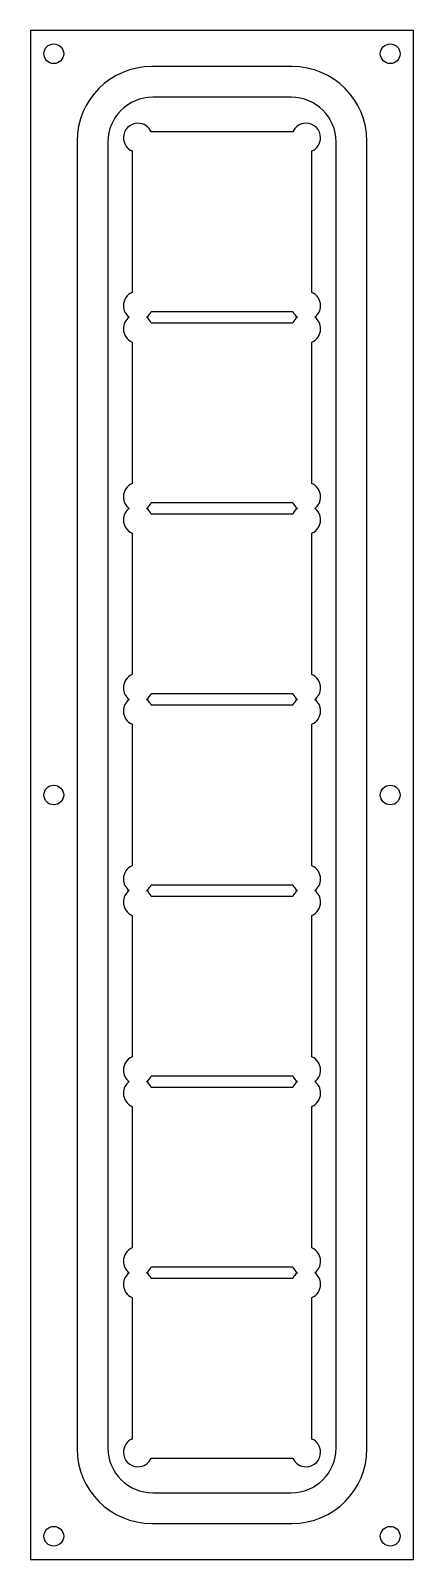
# Model space of a CAD drawing. Extents: x -37 to 29, y -132 to 132.
import ezdxf

# ---------------------------------------------------------------- set-up
doc = ezdxf.new("R2010")
doc.units = 0
doc.header["$MEASUREMENT"] = 0
doc.layers.add('LAYER_1', color=7, linetype='CONTINUOUS')

msp = doc.modelspace()

# ---------------------------------------------------------------- linework, layer by layer
at = {"layer": 'LAYER_1', "color": 250}
msp.add_lwpolyline([(-37.2349, -131.7887), (28.7651, -131.7887), (28.7651, 132.2111), (-37.2349, 132.2111), (-37.2349, -131.7887)], close=True, dxfattribs=at)
for centre in [(-33.2349, 128.2111), (24.7651, 128.2111), (-33.2349, 0.2111), (24.7651, 0.2111), (-33.2349, -127.7888), (24.7651, -127.7888)]:
    msp.add_ellipse(centre, major_axis=(0, 1.7), ratio=1, dxfattribs=at)
for points, knots in [([(-16.361, 126.0112), (-16.361, 126.0112), (7.8912, 126.0112), (7.8912, 126.0112), (7.8912, 126.0112), (14.9712, 126.0112), (20.7638, 120.2186), (20.7638, 113.1386), (20.7638, 113.1386), (20.7638, 113.1386), (20.7638, -112.7162), (20.7638, -112.7162), (20.7638, -112.7162), (20.7638, -119.7962), (14.9712, -125.5888), (7.8912, -125.5888), (7.8912, -125.5888), (7.8912, -125.5888), (-16.361, -125.5888), (-16.361, -125.5888), (-16.361, -125.5888), (-23.441, -125.5888), (-29.2336, -119.7962), (-29.2336, -112.7162), (-29.2336, -112.7162), (-29.2336, -112.7162), (-29.2336, 113.1386), (-29.2336, 113.1386), (-29.2336, 113.1386), (-29.2336, 120.2186), (-23.441, 126.0112), (-16.361, 126.0112)], [0, 0, 0, 0, 0.11111111, 0.11111111, 0.11111111, 0.11111111, 0.22222222, 0.22222222, 0.22222222, 0.22222222, 0.33333333, 0.33333333, 0.33333333, 0.33333333, 0.44444444, 0.44444444, 0.44444444, 0.44444444, 0.55555556, 0.55555556, 0.55555556, 0.55555556, 0.66666667, 0.66666667, 0.66666667, 0.66666667, 0.77777778, 0.77777778, 0.77777778, 0.77777778, 1, 1, 1, 1]), ([(-16.188, 120.7112), (-16.188, 120.7112), (7.7182, 120.7112), (7.7182, 120.7112), (7.7182, 120.7112), (11.9588, 120.7112), (15.4283, 117.2418), (15.4283, 113.0011), (15.4283, 113.0011), (15.4283, 113.0011), (15.4283, -112.5787), (15.4283, -112.5787), (15.4283, -112.5787), (15.4283, -116.8193), (11.9588, -120.2888), (7.7182, -120.2888), (7.7182, -120.2888), (7.7182, -120.2888), (-16.188, -120.2888), (-16.188, -120.2888), (-16.188, -120.2888), (-20.4286, -120.2888), (-23.8981, -116.8193), (-23.8981, -112.5787), (-23.8981, -112.5787), (-23.8981, -112.5787), (-23.8981, 113.0011), (-23.8981, 113.0011), (-23.8981, 113.0011), (-23.8981, 117.2418), (-20.4286, 120.7112), (-16.188, 120.7112)], [0, 0, 0, 0, 0.11111111, 0.11111111, 0.11111111, 0.11111111, 0.22222222, 0.22222222, 0.22222222, 0.22222222, 0.33333333, 0.33333333, 0.33333333, 0.33333333, 0.44444444, 0.44444444, 0.44444444, 0.44444444, 0.55555556, 0.55555556, 0.55555556, 0.55555556, 0.66666667, 0.66666667, 0.66666667, 0.66666667, 0.77777778, 0.77777778, 0.77777778, 0.77777778, 1, 1, 1, 1]), ([(-16.4431, 114.7112), (-16.4431, 114.7112), (7.9733, 114.7112), (7.9733, 114.7112), (7.9733, 114.7112), (8.3591, 115.5941), (9.24, 116.2112), (10.2651, 116.2112), (10.2651, 116.2112), (11.6458, 116.2112), (12.7651, 115.0919), (12.7651, 113.7112), (12.7651, 113.7112), (12.7651, 112.6861), (12.148, 111.8052), (11.2651, 111.4194), (11.2651, 111.4194), (11.2651, 111.4194), (11.2651, 87.003), (11.2651, 87.003), (11.2651, 87.003), (12.148, 86.6172), (12.7651, 85.7363), (12.7651, 84.7112), (12.7651, 84.7112), (12.7651, 83.8934), (12.3724, 83.1673), (11.7652, 82.7112), (11.7652, 82.7112), (12.3724, 82.2551), (12.7651, 81.529), (12.7651, 80.7112), (12.7651, 80.7112), (12.7651, 79.6861), (12.148, 78.8052), (11.2651, 78.4194), (11.2651, 78.4194), (11.2651, 78.4194), (11.2651, 54.003), (11.2651, 54.003), (11.2651, 54.003), (12.148, 53.6172), (12.7651, 52.7363), (12.7651, 51.7112), (12.7651, 51.7112), (12.7651, 50.8934), (12.3724, 50.1673), (11.7652, 49.7112), (11.7652, 49.7112), (12.3724, 49.2551), (12.7651, 48.529), (12.7651, 47.7112), (12.7651, 47.7112), (12.7651, 46.6861), (12.148, 45.8052), (11.2651, 45.4194), (11.2651, 45.4194), (11.2651, 45.4194), (11.2651, 21.003), (11.2651, 21.003), (11.2651, 21.003), (12.148, 20.6172), (12.7651, 19.7363), (12.7651, 18.7112), (12.7651, 18.7112), (12.7651, 17.8934), (12.3724, 17.1673), (11.7652, 16.7112), (11.7652, 16.7112), (12.3724, 16.2551), (12.7651, 15.529), (12.7651, 14.7112), (12.7651, 14.7112), (12.7651, 13.6861), (12.148, 12.8052), (11.2651, 12.4194), (11.2651, 12.4194), (11.2651, 12.4194), (11.2651, -11.997), (11.2651, -11.997), (11.2651, -11.997), (12.148, -12.3828), (12.7651, -13.2637), (12.7651, -14.2888), (12.7651, -14.2888), (12.7651, -15.1066), (12.3724, -15.8327), (11.7652, -16.2888), (11.7652, -16.2888), (12.3724, -16.7449), (12.7651, -17.471), (12.7651, -18.2888), (12.7651, -18.2888), (12.7651, -19.3139), (12.148, -20.1948), (11.2651, -20.5806), (11.2651, -20.5806), (11.2651, -20.5806), (11.2651, -44.997), (11.2651, -44.997), (11.2651, -44.997), (12.148, -45.3828), (12.7651, -46.2637), (12.7651, -47.2888), (12.7651, -47.2888), (12.7651, -48.1066), (12.3724, -48.8327), (11.7652, -49.2888), (11.7652, -49.2888), (12.3724, -49.7449), (12.7651, -50.471), (12.7651, -51.2888), (12.7651, -51.2888), (12.7651, -52.3139), (12.148, -53.1948), (11.2651, -53.5806), (11.2651, -53.5806), (11.2651, -53.5806), (11.2651, -77.997), (11.2651, -77.997), (11.2651, -77.997), (12.148, -78.3828), (12.7651, -79.2637), (12.7651, -80.2888), (12.7651, -80.2888), (12.7651, -81.1066), (12.3724, -81.8327), (11.7652, -82.2888), (11.7652, -82.2888), (12.3724, -82.7449), (12.7651, -83.471), (12.7651, -84.2888), (12.7651, -84.2888), (12.7651, -85.3139), (12.148, -86.1948), (11.2651, -86.5806), (11.2651, -86.5806), (11.2651, -86.5806), (11.2651, -110.997), (11.2651, -110.997), (11.2651, -110.997), (12.148, -111.3828), (12.7651, -112.2637), (12.7651, -113.2888), (12.7651, -113.2888), (12.7651, -114.6695), (11.6458, -115.7888), (10.2651, -115.7888), (10.2651, -115.7888), (9.24, -115.7888), (8.3591, -115.1717), (7.9733, -114.2888), (7.9733, -114.2888), (7.9733, -114.2888), (-16.4431, -114.2888), (-16.4431, -114.2888), (-16.4431, -114.2888), (-16.8289, -115.1717), (-17.7098, -115.7888), (-18.7349, -115.7888), (-18.7349, -115.7888), (-20.1156, -115.7888), (-21.2349, -114.6695), (-21.2349, -113.2888), (-21.2349, -113.2888), (-21.2349, -112.2637), (-20.6178, -111.3828), (-19.7349, -110.997), (-19.7349, -110.997), (-19.7349, -110.997), (-19.7349, -86.5806), (-19.7349, -86.5806), (-19.7349, -86.5806), (-20.6178, -86.1948), (-21.2349, -85.3139), (-21.2349, -84.2888), (-21.2349, -84.2888), (-21.2349, -83.471), (-20.8422, -82.7449), (-20.235, -82.2888), (-20.235, -82.2888), (-20.8422, -81.8327), (-21.2349, -81.1066), (-21.2349, -80.2888), (-21.2349, -80.2888), (-21.2349, -79.2637), (-20.6178, -78.3828), (-19.7349, -77.997), (-19.7349, -77.997), (-19.7349, -77.997), (-19.7349, -53.5806), (-19.7349, -53.5806), (-19.7349, -53.5806), (-20.6178, -53.1948), (-21.2349, -52.3139), (-21.2349, -51.2888), (-21.2349, -51.2888), (-21.2349, -50.471), (-20.8422, -49.7449), (-20.235, -49.2888), (-20.235, -49.2888), (-20.8422, -48.8327), (-21.2349, -48.1066), (-21.2349, -47.2888), (-21.2349, -47.2888), (-21.2349, -46.2637), (-20.6178, -45.3828), (-19.7349, -44.997), (-19.7349, -44.997), (-19.7349, -44.997), (-19.7349, -20.5806), (-19.7349, -20.5806), (-19.7349, -20.5806), (-20.6178, -20.1948), (-21.2349, -19.3139), (-21.2349, -18.2888), (-21.2349, -18.2888), (-21.2349, -17.471), (-20.8422, -16.7449), (-20.235, -16.2888), (-20.235, -16.2888), (-20.8422, -15.8327), (-21.2349, -15.1066), (-21.2349, -14.2888), (-21.2349, -14.2888), (-21.2349, -13.2637), (-20.6178, -12.3828), (-19.7349, -11.997), (-19.7349, -11.997), (-19.7349, -11.997), (-19.7349, 12.4194), (-19.7349, 12.4194), (-19.7349, 12.4194), (-20.6178, 12.8052), (-21.2349, 13.6861), (-21.2349, 14.7112), (-21.2349, 14.7112), (-21.2349, 15.529), (-20.8422, 16.2551), (-20.235, 16.7112), (-20.235, 16.7112), (-20.8422, 17.1673), (-21.2349, 17.8934), (-21.2349, 18.7112), (-21.2349, 18.7112), (-21.2349, 19.7363), (-20.6178, 20.6172), (-19.7349, 21.003), (-19.7349, 21.003), (-19.7349, 21.003), (-19.7349, 45.4194), (-19.7349, 45.4194), (-19.7349, 45.4194), (-20.6178, 45.8052), (-21.2349, 46.6861), (-21.2349, 47.7112), (-21.2349, 47.7112), (-21.2349, 48.529), (-20.8422, 49.2551), (-20.235, 49.7112), (-20.235, 49.7112), (-20.8422, 50.1673), (-21.2349, 50.8934), (-21.2349, 51.7112), (-21.2349, 51.7112), (-21.2349, 52.7363), (-20.6178, 53.6172), (-19.7349, 54.003), (-19.7349, 54.003), (-19.7349, 54.003), (-19.7349, 78.4194), (-19.7349, 78.4194), (-19.7349, 78.4194), (-20.6178, 78.8052), (-21.2349, 79.6861), (-21.2349, 80.7112), (-21.2349, 80.7112), (-21.2349, 81.529), (-20.8422, 82.2551), (-20.235, 82.7112), (-20.235, 82.7112), (-20.8422, 83.1673), (-21.2349, 83.8934), (-21.2349, 84.7112), (-21.2349, 84.7112), (-21.2349, 85.7363), (-20.6178, 86.6172), (-19.7349, 87.003), (-19.7349, 87.003), (-19.7349, 87.003), (-19.7349, 111.4194), (-19.7349, 111.4194), (-19.7349, 111.4194), (-20.6178, 111.8052), (-21.2349, 112.6861), (-21.2349, 113.7112), (-21.2349, 113.7112), (-21.2349, 115.0919), (-20.1156, 116.2112), (-18.7349, 116.2112), (-18.7349, 116.2112), (-17.7098, 116.2112), (-16.8289, 115.5941), (-16.4431, 114.7112)], [0, 0, 0, 0, 0.01298701, 0.01298701, 0.01298701, 0.01298701, 0.02597403, 0.02597403, 0.02597403, 0.02597403, 0.03896104, 0.03896104, 0.03896104, 0.03896104, 0.05194805, 0.05194805, 0.05194805, 0.05194805, 0.06493506, 0.06493506, 0.06493506, 0.06493506, 0.07792208, 0.07792208, 0.07792208, 0.07792208, 0.09090909, 0.09090909, 0.09090909, 0.09090909, 0.1038961, 0.1038961, 0.1038961, 0.1038961, 0.11688312, 0.11688312, 0.11688312, 0.11688312, 0.12987013, 0.12987013, 0.12987013, 0.12987013, 0.14285714, 0.14285714, 0.14285714, 0.14285714, 0.15584416, 0.15584416, 0.15584416, 0.15584416, 0.16883117, 0.16883117, 0.16883117, 0.16883117, 0.18181818, 0.18181818, 0.18181818, 0.18181818, 0.19480519, 0.19480519, 0.19480519, 0.19480519, 0.20779221, 0.20779221, 0.20779221, 0.20779221, 0.22077922, 0.22077922, 0.22077922, 0.22077922, 0.23376623, 0.23376623, 0.23376623, 0.23376623, 0.24675325, 0.24675325, 0.24675325, 0.24675325, 0.25974026, 0.25974026, 0.25974026, 0.25974026, 0.27272727, 0.27272727, 0.27272727, 0.27272727, 0.28571429, 0.28571429, 0.28571429, 0.28571429, 0.2987013, 0.2987013, 0.2987013, 0.2987013, 0.31168831, 0.31168831, 0.31168831, 0.31168831, 0.32467532, 0.32467532, 0.32467532, 0.32467532, 0.33766234, 0.33766234, 0.33766234, 0.33766234, 0.35064935, 0.35064935, 0.35064935, 0.35064935, 0.36363636, 0.36363636, 0.36363636, 0.36363636, 0.37662338, 0.37662338, 0.37662338, 0.37662338, 0.38961039, 0.38961039, 0.38961039, 0.38961039, 0.4025974, 0.4025974, 0.4025974, 0.4025974, 0.41558442, 0.41558442, 0.41558442, 0.41558442, 0.42857143, 0.42857143, 0.42857143, 0.42857143, 0.44155844, 0.44155844, 0.44155844, 0.44155844, 0.45454545, 0.45454545, 0.45454545, 0.45454545, 0.46753247, 0.46753247, 0.46753247, 0.46753247, 0.48051948, 0.48051948, 0.48051948, 0.48051948, 0.49350649, 0.49350649, 0.49350649, 0.49350649, 0.50649351, 0.50649351, 0.50649351, 0.50649351, 0.51948052, 0.51948052, 0.51948052, 0.51948052, 0.53246753, 0.53246753, 0.53246753, 0.53246753, 0.54545455, 0.54545455, 0.54545455, 0.54545455, 0.55844156, 0.55844156, 0.55844156, 0.55844156, 0.57142857, 0.57142857, 0.57142857, 0.57142857, 0.58441558, 0.58441558, 0.58441558, 0.58441558, 0.5974026, 0.5974026, 0.5974026, 0.5974026, 0.61038961, 0.61038961, 0.61038961, 0.61038961, 0.62337662, 0.62337662, 0.62337662, 0.62337662, 0.63636364, 0.63636364, 0.63636364, 0.63636364, 0.64935065, 0.64935065, 0.64935065, 0.64935065, 0.66233766, 0.66233766, 0.66233766, 0.66233766, 0.67532468, 0.67532468, 0.67532468, 0.67532468, 0.68831169, 0.68831169, 0.68831169, 0.68831169, 0.7012987, 0.7012987, 0.7012987, 0.7012987, 0.71428571, 0.71428571, 0.71428571, 0.71428571, 0.72727273, 0.72727273, 0.72727273, 0.72727273, 0.74025974, 0.74025974, 0.74025974, 0.74025974, 0.75324675, 0.75324675, 0.75324675, 0.75324675, 0.76623377, 0.76623377, 0.76623377, 0.76623377, 0.77922078, 0.77922078, 0.77922078, 0.77922078, 0.79220779, 0.79220779, 0.79220779, 0.79220779, 0.80519481, 0.80519481, 0.80519481, 0.80519481, 0.81818182, 0.81818182, 0.81818182, 0.81818182, 0.83116883, 0.83116883, 0.83116883, 0.83116883, 0.84415584, 0.84415584, 0.84415584, 0.84415584, 0.85714286, 0.85714286, 0.85714286, 0.85714286, 0.87012987, 0.87012987, 0.87012987, 0.87012987, 0.88311688, 0.88311688, 0.88311688, 0.88311688, 0.8961039, 0.8961039, 0.8961039, 0.8961039, 0.90909091, 0.90909091, 0.90909091, 0.90909091, 0.92207792, 0.92207792, 0.92207792, 0.92207792, 0.93506494, 0.93506494, 0.93506494, 0.93506494, 0.94805195, 0.94805195, 0.94805195, 0.94805195, 0.96103896, 0.96103896, 0.96103896, 0.96103896, 0.97402597, 0.97402597, 0.97402597, 0.97402597, 1, 1, 1, 1]), ([(8.7651, 82.7112), (8.422, 82.969), (8.1473, 83.3131), (7.9733, 83.7112), (7.9733, 83.7112), (7.9733, 83.7112), (-16.4431, 83.7112), (-16.4431, 83.7112), (-16.4431, 83.7112), (-16.6171, 83.3131), (-16.8918, 82.969), (-17.2349, 82.7112), (-17.2349, 82.7112), (-16.8918, 82.4534), (-16.6171, 82.1093), (-16.4431, 81.7112), (-16.4431, 81.7112), (-16.4431, 81.7112), (7.9733, 81.7112), (7.9733, 81.7112), (7.9733, 81.7112), (8.1473, 82.1093), (8.422, 82.4534), (8.7651, 82.7112)], [0, 0, 0, 0, 0.14285714, 0.14285714, 0.14285714, 0.14285714, 0.28571429, 0.28571429, 0.28571429, 0.28571429, 0.42857143, 0.42857143, 0.42857143, 0.42857143, 0.57142857, 0.57142857, 0.57142857, 0.57142857, 0.71428571, 0.71428571, 0.71428571, 0.71428571, 1, 1, 1, 1]), ([(8.7651, 49.7112), (8.422, 49.969), (8.1473, 50.3131), (7.9733, 50.7112), (7.9733, 50.7112), (7.9733, 50.7112), (-16.4431, 50.7112), (-16.4431, 50.7112), (-16.4431, 50.7112), (-16.6171, 50.3131), (-16.8918, 49.969), (-17.2349, 49.7112), (-17.2349, 49.7112), (-16.8918, 49.4534), (-16.6171, 49.1093), (-16.4431, 48.7112), (-16.4431, 48.7112), (-16.4431, 48.7112), (7.9733, 48.7112), (7.9733, 48.7112), (7.9733, 48.7112), (8.1473, 49.1093), (8.422, 49.4534), (8.7651, 49.7112)], [0, 0, 0, 0, 0.14285714, 0.14285714, 0.14285714, 0.14285714, 0.28571429, 0.28571429, 0.28571429, 0.28571429, 0.42857143, 0.42857143, 0.42857143, 0.42857143, 0.57142857, 0.57142857, 0.57142857, 0.57142857, 0.71428571, 0.71428571, 0.71428571, 0.71428571, 1, 1, 1, 1]), ([(8.7651, 16.7112), (8.422, 16.969), (8.1473, 17.3131), (7.9733, 17.7112), (7.9733, 17.7112), (7.9733, 17.7112), (-16.4431, 17.7112), (-16.4431, 17.7112), (-16.4431, 17.7112), (-16.6171, 17.3131), (-16.8918, 16.969), (-17.2349, 16.7112), (-17.2349, 16.7112), (-16.8918, 16.4534), (-16.6171, 16.1093), (-16.4431, 15.7112), (-16.4431, 15.7112), (-16.4431, 15.7112), (7.9733, 15.7112), (7.9733, 15.7112), (7.9733, 15.7112), (8.1473, 16.1093), (8.422, 16.4534), (8.7651, 16.7112)], [0, 0, 0, 0, 0.14285714, 0.14285714, 0.14285714, 0.14285714, 0.28571429, 0.28571429, 0.28571429, 0.28571429, 0.42857143, 0.42857143, 0.42857143, 0.42857143, 0.57142857, 0.57142857, 0.57142857, 0.57142857, 0.71428571, 0.71428571, 0.71428571, 0.71428571, 1, 1, 1, 1]), ([(8.7651, -16.2888), (8.422, -16.031), (8.1473, -15.6869), (7.9733, -15.2888), (7.9733, -15.2888), (7.9733, -15.2888), (-16.4431, -15.2888), (-16.4431, -15.2888), (-16.4431, -15.2888), (-16.6171, -15.6869), (-16.8918, -16.031), (-17.2349, -16.2888), (-17.2349, -16.2888), (-16.8918, -16.5466), (-16.6171, -16.8907), (-16.4431, -17.2888), (-16.4431, -17.2888), (-16.4431, -17.2888), (7.9733, -17.2888), (7.9733, -17.2888), (7.9733, -17.2888), (8.1473, -16.8907), (8.422, -16.5466), (8.7651, -16.2888)], [0, 0, 0, 0, 0.14285714, 0.14285714, 0.14285714, 0.14285714, 0.28571429, 0.28571429, 0.28571429, 0.28571429, 0.42857143, 0.42857143, 0.42857143, 0.42857143, 0.57142857, 0.57142857, 0.57142857, 0.57142857, 0.71428571, 0.71428571, 0.71428571, 0.71428571, 1, 1, 1, 1]), ([(8.7651, -49.2888), (8.422, -49.031), (8.1473, -48.6869), (7.9733, -48.2888), (7.9733, -48.2888), (7.9733, -48.2888), (-16.4431, -48.2888), (-16.4431, -48.2888), (-16.4431, -48.2888), (-16.6171, -48.6869), (-16.8918, -49.031), (-17.2349, -49.2888), (-17.2349, -49.2888), (-16.8918, -49.5466), (-16.6171, -49.8907), (-16.4431, -50.2888), (-16.4431, -50.2888), (-16.4431, -50.2888), (7.9733, -50.2888), (7.9733, -50.2888), (7.9733, -50.2888), (8.1473, -49.8907), (8.422, -49.5466), (8.7651, -49.2888)], [0, 0, 0, 0, 0.14285714, 0.14285714, 0.14285714, 0.14285714, 0.28571429, 0.28571429, 0.28571429, 0.28571429, 0.42857143, 0.42857143, 0.42857143, 0.42857143, 0.57142857, 0.57142857, 0.57142857, 0.57142857, 0.71428571, 0.71428571, 0.71428571, 0.71428571, 1, 1, 1, 1]), ([(-16.4431, -83.2888), (-16.4431, -83.2888), (7.9733, -83.2888), (7.9733, -83.2888), (7.9733, -83.2888), (8.1473, -82.8907), (8.422, -82.5466), (8.7651, -82.2888), (8.7651, -82.2888), (8.422, -82.031), (8.1473, -81.6869), (7.9733, -81.2888), (7.9733, -81.2888), (7.9733, -81.2888), (-16.4431, -81.2888), (-16.4431, -81.2888), (-16.4431, -81.2888), (-16.6171, -81.6869), (-16.8918, -82.031), (-17.2349, -82.2888), (-17.2349, -82.2888), (-16.8918, -82.5466), (-16.6171, -82.8907), (-16.4431, -83.2888)], [0, 0, 0, 0, 0.14285714, 0.14285714, 0.14285714, 0.14285714, 0.28571429, 0.28571429, 0.28571429, 0.28571429, 0.42857143, 0.42857143, 0.42857143, 0.42857143, 0.57142857, 0.57142857, 0.57142857, 0.57142857, 0.71428571, 0.71428571, 0.71428571, 0.71428571, 1, 1, 1, 1])]:
    msp.add_open_spline(points, degree=3, knots=knots, dxfattribs=at)

doc.saveas('drawing.dxf')
